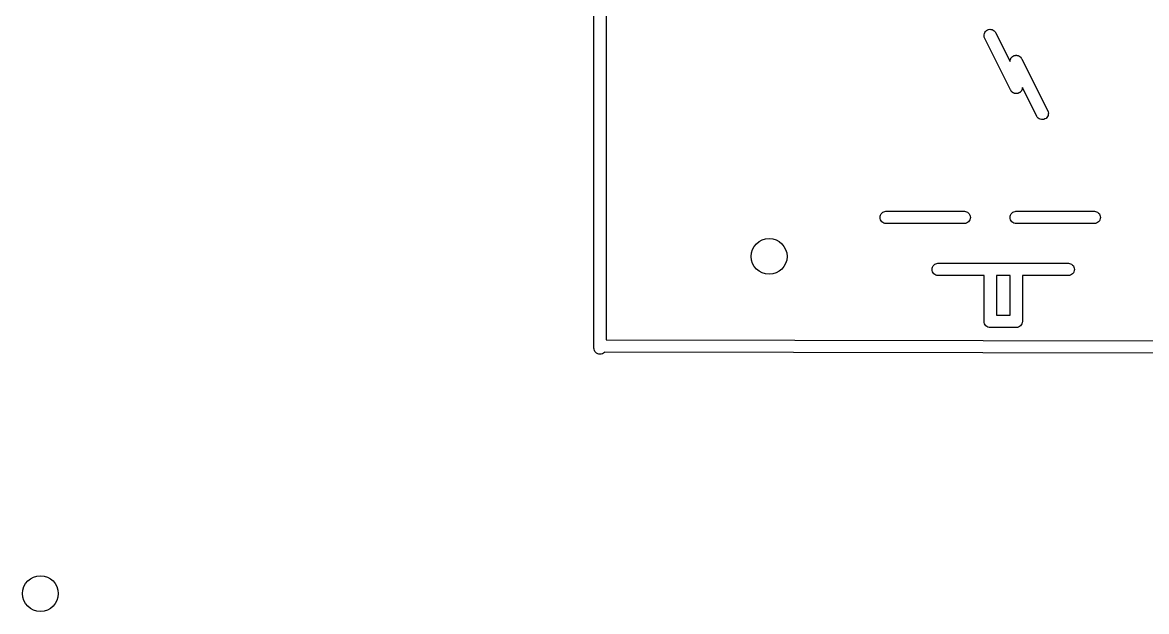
# Model space of a CAD drawing. Extents: x 2.7 to 6.64, y -5.71 to -1.95.
# Drawn here: x 4.8892 to 5.3214, y -5.4616 to -5.235 of the extents above; entities that cross this region are included whole.
import ezdxf

# ---------------------------------------------------------------- set-up
doc = ezdxf.new("R2010")
doc.units = 0
doc.header["$MEASUREMENT"] = 0
doc.layers.add('BLACK', color=7, linetype='CONTINUOUS')

msp = doc.modelspace()

# ---------------------------------------------------------------- linework, layer by layer
at = {"layer": 'BLACK', "linetype": 'CONTINUOUS'}
for p, q in [((5.1089, -5.35933), (5.1089, -5.03012)), ((5.11362, -5.03228), (5.11362, -5.35709)), ((5.25947, -5.23844), (5.2598, -5.23812)), ((5.2598, -5.23812), (5.2602, -5.23788)), ((5.2602, -5.23788), (5.26063, -5.23771)), ((5.26063, -5.23771), (5.26109, -5.23763)), ((5.26109, -5.23763), (5.26156, -5.23765)), ((5.26156, -5.23765), (5.26201, -5.23775)), ((5.26201, -5.23775), (5.26244, -5.23794)), ((5.26244, -5.23794), (5.26282, -5.23821)), ((5.26282, -5.23821), (5.26314, -5.23854)), ((5.25889, -5.24017), (5.2589, -5.2397)), ((5.25897, -5.24063), (5.25889, -5.24017)), ((5.2589, -5.2397), (5.25901, -5.23925)), ((5.2591, -5.24095), (5.25897, -5.24063)), ((5.25901, -5.23925), (5.2592, -5.23882)), ((5.26906, -5.26088), (5.2591, -5.24095)), ((5.2592, -5.23882), (5.25947, -5.23844)), ((5.26314, -5.23854), (5.26332, -5.23884)), ((5.26332, -5.23884), (5.2689, -5.24999)), ((5.2689, -5.2497), (5.26892, -5.24962)), ((5.2689, -5.24985), (5.2689, -5.2497)), ((5.2689, -5.24988), (5.2689, -5.24985)), ((5.2689, -5.24997), (5.2689, -5.24988)), ((5.2689, -5.24999), (5.2689, -5.24997)), ((5.26892, -5.24962), (5.26893, -5.24954)), ((5.26893, -5.24954), (5.26898, -5.24939)), ((5.26898, -5.24939), (5.26901, -5.24925)), ((5.26901, -5.24925), (5.26904, -5.24917)), ((5.26904, -5.24917), (5.26907, -5.24909)), ((5.26907, -5.24909), (5.26914, -5.24896)), ((5.26914, -5.24896), (5.2692, -5.24882)), ((5.2692, -5.24882), (5.26925, -5.24876)), ((5.26925, -5.24876), (5.26929, -5.24868)), ((5.26929, -5.24868), (5.26938, -5.24857)), ((5.26938, -5.24857), (5.26947, -5.24844)), ((5.26947, -5.24844), (5.26953, -5.24839)), ((5.26953, -5.24839), (5.26958, -5.24832)), ((5.26958, -5.24832), (5.2697, -5.24823)), ((5.2697, -5.24823), (5.2698, -5.24812)), ((5.2698, -5.24812), (5.26988, -5.24808)), ((5.26988, -5.24808), (5.26994, -5.24803)), ((5.26994, -5.24803), (5.27007, -5.24796)), ((5.27007, -5.24796), (5.2702, -5.24788)), ((5.2702, -5.24788), (5.27028, -5.24785)), ((5.27028, -5.24785), (5.27035, -5.24781)), ((5.27035, -5.24781), (5.27049, -5.24776)), ((5.27049, -5.24776), (5.27063, -5.24771)), ((5.27063, -5.24771), (5.27072, -5.2477)), ((5.27072, -5.2477), (5.2708, -5.24767)), ((5.2708, -5.24767), (5.27095, -5.24766)), ((5.27095, -5.24766), (5.27109, -5.24763)), ((5.27109, -5.24763), (5.27118, -5.24763)), ((5.27118, -5.24763), (5.27126, -5.24763)), ((5.27126, -5.24763), (5.27141, -5.24764)), ((5.27141, -5.24764), (5.27156, -5.24765)), ((5.27156, -5.24765), (5.27164, -5.24766)), ((5.27164, -5.24766), (5.27172, -5.24767)), ((5.27172, -5.24767), (5.27187, -5.24772)), ((5.27187, -5.24772), (5.27201, -5.24775)), ((5.27201, -5.24775), (5.27209, -5.24778)), ((5.27209, -5.24778), (5.27217, -5.24781)), ((5.27217, -5.24781), (5.2723, -5.24788)), ((5.2723, -5.24788), (5.27244, -5.24794)), ((5.27244, -5.24794), (5.2725, -5.24799)), ((5.2725, -5.24799), (5.27258, -5.24803)), ((5.27258, -5.24803), (5.27269, -5.24812)), ((5.27269, -5.24812), (5.27282, -5.24821)), ((5.27282, -5.24821), (5.27287, -5.24827)), ((5.27287, -5.24827), (5.27294, -5.24832)), ((5.27294, -5.24832), (5.27303, -5.24844)), ((5.27303, -5.24844), (5.27313, -5.24854)), ((5.27313, -5.24854), (5.27318, -5.24862)), ((5.27318, -5.24862), (5.27323, -5.24868)), ((5.27323, -5.24868), (5.2733, -5.24881)), ((5.2733, -5.24881), (5.27332, -5.24884)), ((5.27332, -5.24884), (5.27336, -5.24891)), ((5.27336, -5.24891), (5.27345, -5.24909)), ((5.27345, -5.24909), (5.27346, -5.24912)), ((5.27346, -5.24912), (5.28342, -5.26905)), ((5.26907, -5.26091), (5.26906, -5.26088)), ((5.26916, -5.26108), (5.26907, -5.26091)), ((5.2692, -5.26116), (5.26916, -5.26108)), ((5.26922, -5.26119), (5.2692, -5.26116)), ((5.26929, -5.26132), (5.26922, -5.26119)), ((5.26934, -5.26138), (5.26929, -5.26132)), ((5.26938, -5.26146), (5.26934, -5.26138)), ((5.26949, -5.26156), (5.26938, -5.26146)), ((5.26958, -5.26168), (5.26949, -5.26156)), ((5.26965, -5.26173), (5.26958, -5.26168)), ((5.2697, -5.26179), (5.26965, -5.26173)), ((5.26983, -5.26188), (5.2697, -5.26179)), ((5.26994, -5.26197), (5.26983, -5.26188)), ((5.27002, -5.26201), (5.26994, -5.26197)), ((5.27008, -5.26206), (5.27002, -5.26201)), ((5.27022, -5.26212), (5.27008, -5.26206)), ((5.27035, -5.26219), (5.27022, -5.26212)), ((5.27043, -5.26222), (5.27035, -5.26219)), ((5.27051, -5.26225), (5.27043, -5.26222)), ((5.27065, -5.26228), (5.27051, -5.26225)), ((5.2708, -5.26233), (5.27065, -5.26228)), ((5.27088, -5.26234), (5.2708, -5.26233)), ((5.27096, -5.26235), (5.27088, -5.26234)), ((5.27111, -5.26236), (5.27096, -5.26235)), ((5.27126, -5.26237), (5.27111, -5.26236)), ((5.27134, -5.26237), (5.27126, -5.26237)), ((5.27143, -5.26237), (5.27134, -5.26237)), ((5.27157, -5.26234), (5.27143, -5.26237)), ((5.27172, -5.26233), (5.27157, -5.26234)), ((5.2718, -5.2623), (5.27172, -5.26233)), ((5.27189, -5.26229), (5.2718, -5.2623)), ((5.27203, -5.26224), (5.27189, -5.26229)), ((5.27217, -5.26219), (5.27203, -5.26224)), ((5.27224, -5.26215), (5.27217, -5.26219)), ((5.27232, -5.26212), (5.27224, -5.26215)), ((5.27245, -5.26204), (5.27232, -5.26212)), ((5.27258, -5.26197), (5.27245, -5.26204)), ((5.27264, -5.26192), (5.27258, -5.26197)), ((5.27272, -5.26188), (5.27264, -5.26192)), ((5.27282, -5.26177), (5.27272, -5.26188)), ((5.27294, -5.26168), (5.27282, -5.26177)), ((5.27299, -5.26161), (5.27294, -5.26168)), ((5.27305, -5.26156), (5.27299, -5.26161)), ((5.27314, -5.26143), (5.27305, -5.26156)), ((5.27323, -5.26132), (5.27314, -5.26143)), ((5.27327, -5.26124), (5.27323, -5.26132)), ((5.27332, -5.26118), (5.27327, -5.26124)), ((5.27338, -5.26104), (5.27332, -5.26118)), ((5.27345, -5.26091), (5.27338, -5.26104)), ((5.27348, -5.26083), (5.27345, -5.26091)), ((5.27351, -5.26075), (5.27348, -5.26083)), ((5.27354, -5.26061), (5.27351, -5.26075)), ((5.27359, -5.26046), (5.27354, -5.26061)), ((5.2736, -5.26038), (5.27359, -5.26046)), ((5.27361, -5.2603), (5.2736, -5.26038)), ((5.27362, -5.26015), (5.27361, -5.2603)), ((5.2792, -5.27116), (5.27362, -5.26001)), ((5.27362, -5.26001), (5.27362, -5.26003)), ((5.27362, -5.26003), (5.27362, -5.26012)), ((5.27362, -5.26012), (5.27362, -5.26015)), ((5.27938, -5.27146), (5.2792, -5.27116)), ((5.2797, -5.27179), (5.27938, -5.27146)), ((5.28008, -5.27206), (5.2797, -5.27179)), ((5.28051, -5.27225), (5.28008, -5.27206)), ((5.28096, -5.27235), (5.28051, -5.27225)), ((5.28143, -5.27237), (5.28096, -5.27235)), ((5.28189, -5.27229), (5.28143, -5.27237)), ((5.28232, -5.27212), (5.28189, -5.27229)), ((5.28272, -5.27188), (5.28232, -5.27212)), ((5.28305, -5.27156), (5.28272, -5.27188)), ((5.28332, -5.27118), (5.28305, -5.27156)), ((5.28351, -5.27075), (5.28332, -5.27118)), ((5.28342, -5.26905), (5.28355, -5.26937)), ((5.28361, -5.2703), (5.28351, -5.27075)), ((5.28355, -5.26937), (5.28363, -5.26983)), ((5.28363, -5.26983), (5.28361, -5.2703)), ((5.21889, -5.31), (5.21893, -5.30954)), ((5.21893, -5.31046), (5.21889, -5.31)), ((5.21893, -5.30954), (5.21907, -5.30909)), ((5.21907, -5.31091), (5.21893, -5.31046)), ((5.21907, -5.30909), (5.21929, -5.30868)), ((5.21929, -5.31132), (5.21907, -5.31091)), ((5.21929, -5.30868), (5.21958, -5.30832)), ((5.21958, -5.31168), (5.21929, -5.31132)), ((5.21958, -5.30832), (5.21994, -5.30803)), ((5.21994, -5.31197), (5.21958, -5.31168)), ((5.21994, -5.30803), (5.22035, -5.30781)), ((5.22035, -5.30781), (5.2208, -5.30767)), ((5.2208, -5.30767), (5.22114, -5.30764)), ((5.22114, -5.30764), (5.25138, -5.30764)), ((5.25138, -5.30764), (5.25172, -5.30767)), ((5.25172, -5.30767), (5.25217, -5.30781)), ((5.25217, -5.30781), (5.25258, -5.30803)), ((5.25258, -5.30803), (5.25294, -5.30832)), ((5.25294, -5.31168), (5.25258, -5.31197)), ((5.25294, -5.30832), (5.25323, -5.30868)), ((5.25323, -5.31132), (5.25294, -5.31168)), ((5.25323, -5.30868), (5.25345, -5.30909)), ((5.25345, -5.31091), (5.25323, -5.31132)), ((5.25345, -5.30909), (5.25359, -5.30954)), ((5.25359, -5.31046), (5.25345, -5.31091)), ((5.25359, -5.30954), (5.25363, -5.31)), ((5.25363, -5.31), (5.25359, -5.31046)), ((5.26889, -5.31), (5.26893, -5.30954)), ((5.26893, -5.31046), (5.26889, -5.31)), ((5.26893, -5.30954), (5.26907, -5.30909)), ((5.26907, -5.31091), (5.26893, -5.31046)), ((5.26907, -5.30909), (5.26929, -5.30868)), ((5.26929, -5.31132), (5.26907, -5.31091)), ((5.26929, -5.30868), (5.26958, -5.30832)), ((5.26958, -5.31168), (5.26929, -5.31132)), ((5.26958, -5.30832), (5.26994, -5.30803)), ((5.26994, -5.31197), (5.26958, -5.31168)), ((5.26994, -5.30803), (5.27035, -5.30781)), ((5.27035, -5.30781), (5.2708, -5.30767)), ((5.2708, -5.30767), (5.27114, -5.30764)), ((5.27114, -5.30764), (5.30138, -5.30764)), ((5.30138, -5.30764), (5.30172, -5.30767)), ((5.30172, -5.30767), (5.30217, -5.30781)), ((5.30217, -5.30781), (5.30258, -5.30803)), ((5.30258, -5.30803), (5.30294, -5.30832)), ((5.30294, -5.31168), (5.30258, -5.31197)), ((5.30294, -5.30832), (5.30323, -5.30868)), ((5.30323, -5.31132), (5.30294, -5.31168)), ((5.30323, -5.30868), (5.30345, -5.30909)), ((5.30345, -5.31091), (5.30323, -5.31132)), ((5.30345, -5.30909), (5.30359, -5.30954)), ((5.30359, -5.31046), (5.30345, -5.31091)), ((5.30359, -5.30954), (5.30363, -5.31)), ((5.30363, -5.31), (5.30359, -5.31046)), ((5.22035, -5.31219), (5.21994, -5.31197)), ((5.2208, -5.31233), (5.22035, -5.31219)), ((5.22114, -5.31236), (5.2208, -5.31233)), ((5.25138, -5.31236), (5.22114, -5.31236)), ((5.25172, -5.31233), (5.25138, -5.31236)), ((5.25217, -5.31219), (5.25172, -5.31233)), ((5.25258, -5.31197), (5.25217, -5.31219)), ((5.27035, -5.31219), (5.26994, -5.31197)), ((5.2708, -5.31233), (5.27035, -5.31219)), ((5.27114, -5.31236), (5.2708, -5.31233)), ((5.30138, -5.31236), (5.27114, -5.31236)), ((5.30172, -5.31233), (5.30138, -5.31236)), ((5.30217, -5.31219), (5.30172, -5.31233)), ((5.30258, -5.31197), (5.30217, -5.31219)), ((5.23907, -5.32909), (5.23929, -5.32868)), ((5.23929, -5.32868), (5.23958, -5.32832)), ((5.23958, -5.32832), (5.23994, -5.32803)), ((5.23994, -5.32803), (5.24035, -5.32781)), ((5.24035, -5.32781), (5.2408, -5.32767)), ((5.2408, -5.32767), (5.24114, -5.32764)), ((5.24114, -5.32764), (5.26114, -5.32764)), ((5.26114, -5.32764), (5.26126, -5.32763)), ((5.26126, -5.32763), (5.26138, -5.32764)), ((5.26138, -5.32764), (5.27114, -5.32764)), ((5.27114, -5.32764), (5.27126, -5.32763)), ((5.27126, -5.32763), (5.27138, -5.32764)), ((5.27138, -5.32764), (5.29138, -5.32764)), ((5.29138, -5.32764), (5.29172, -5.32767)), ((5.29172, -5.32767), (5.29217, -5.32781)), ((5.29217, -5.32781), (5.29258, -5.32803)), ((5.29258, -5.32803), (5.29294, -5.32832)), ((5.29294, -5.32832), (5.29323, -5.32868)), ((5.29323, -5.32868), (5.29345, -5.32909)), ((5.23889, -5.33), (5.23893, -5.32954)), ((5.23893, -5.33046), (5.23889, -5.33)), ((5.23893, -5.32954), (5.23907, -5.32909)), ((5.23907, -5.33091), (5.23893, -5.33046)), ((5.23929, -5.33132), (5.23907, -5.33091)), ((5.23958, -5.33168), (5.23929, -5.33132)), ((5.23994, -5.33197), (5.23958, -5.33168)), ((5.24035, -5.33219), (5.23994, -5.33197)), ((5.2408, -5.33233), (5.24035, -5.33219)), ((5.24114, -5.33236), (5.2408, -5.33233)), ((5.2589, -5.33236), (5.24114, -5.33236)), ((5.2589, -5.34988), (5.2589, -5.33236)), ((5.26362, -5.33236), (5.26362, -5.34764)), ((5.2689, -5.33236), (5.26362, -5.33236)), ((5.2689, -5.34764), (5.2689, -5.33236)), ((5.29138, -5.33236), (5.27362, -5.33236)), ((5.27362, -5.33236), (5.27362, -5.34988)), ((5.29172, -5.33233), (5.29138, -5.33236)), ((5.29217, -5.33219), (5.29172, -5.33233)), ((5.29258, -5.33197), (5.29217, -5.33219)), ((5.29294, -5.33168), (5.29258, -5.33197)), ((5.29323, -5.33132), (5.29294, -5.33168)), ((5.29345, -5.33091), (5.29323, -5.33132)), ((5.29345, -5.32909), (5.29359, -5.32954)), ((5.29359, -5.33046), (5.29345, -5.33091)), ((5.29359, -5.32954), (5.29363, -5.33)), ((5.29363, -5.33), (5.29359, -5.33046)), ((5.25889, -5.35), (5.2589, -5.34988)), ((5.25893, -5.35046), (5.25889, -5.35)), ((5.25907, -5.35091), (5.25893, -5.35046)), ((5.26362, -5.34764), (5.2689, -5.34764)), ((5.27359, -5.35046), (5.27345, -5.35091)), ((5.27362, -5.35012), (5.27359, -5.35046)), ((5.27362, -5.34988), (5.27363, -5.35)), ((5.27363, -5.35), (5.27362, -5.35012)), ((5.27362, -5.35012), (5.27362, -5.35012)), ((5.25929, -5.35132), (5.25907, -5.35091)), ((5.25958, -5.35168), (5.25929, -5.35132)), ((5.25994, -5.35197), (5.25958, -5.35168)), ((5.26035, -5.35219), (5.25994, -5.35197)), ((5.2608, -5.35233), (5.26035, -5.35219)), ((5.26126, -5.35237), (5.2608, -5.35233)), ((5.26138, -5.35236), (5.26126, -5.35237)), ((5.27114, -5.35236), (5.26138, -5.35236)), ((5.27126, -5.35237), (5.27114, -5.35236)), ((5.27172, -5.35233), (5.27126, -5.35237)), ((5.27217, -5.35219), (5.27172, -5.35233)), ((5.27258, -5.35197), (5.27217, -5.35219)), ((5.27294, -5.35168), (5.27258, -5.35197)), ((5.27323, -5.35132), (5.27294, -5.35168)), ((5.27345, -5.35091), (5.27323, -5.35132)), ((5.11362, -5.35709), (5.4089, -5.35763)), ((5.10889, -5.35944), (5.1089, -5.35933)), ((5.1089, -5.35956), (5.10889, -5.35944)), ((5.1089, -5.36035), (5.1089, -5.35956)), ((5.10893, -5.3607), (5.1089, -5.36035)), ((5.10907, -5.36114), (5.10893, -5.3607)), ((5.10929, -5.36155), (5.10907, -5.36114)), ((5.10958, -5.36191), (5.10929, -5.36155)), ((5.10994, -5.36221), (5.10958, -5.36191)), ((5.11035, -5.36243), (5.10994, -5.36221)), ((5.1108, -5.36256), (5.11035, -5.36243)), ((5.11126, -5.36261), (5.1108, -5.36256)), ((5.11172, -5.36256), (5.11126, -5.36261)), ((5.11217, -5.36243), (5.11172, -5.36256)), ((5.11258, -5.36221), (5.11217, -5.36243)), ((5.11294, -5.36191), (5.11258, -5.36221)), ((5.11302, -5.36181), (5.11294, -5.36191)), ((5.41114, -5.36236), (5.11302, -5.36181))]:
    msp.add_line(p, q, dxfattribs=at)
at = {"layer": 'BLACK'}
for centre in [(5.17626, -5.325), (4.89606, -5.45472)]:
    msp.add_circle(centre, 0.00689, dxfattribs=at)

doc.saveas('drawing.dxf')
